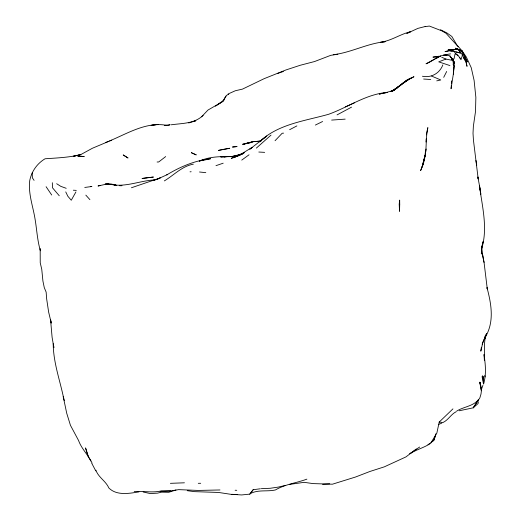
<?xml version="1.0" encoding="UTF-8"?>
<svg xmlns="http://www.w3.org/2000/svg" width="521" height="521" viewBox="0 0 521 521"><rect width="100%" height="100%" fill="white"/><g stroke="black" fill="none" stroke-linecap="round" stroke-linejoin="round"><path stroke-width="0.78" d="M481.547 249.058L481.352 254.033L481.756 246.895L483.117 241.601L481.547 249.058C488.157 228.283 482.094 206.355 479.424 185.359L477.868 176.964L478.206 178.983L473.452 140.221L473.016 133.317L473.374 126.193L475.504 111.559L475.862 97.407L474.11 80.403L471.251 67.737L466.367 57.128L462.329 51.13L456.858 44.943L451.837 36.47L446.842 32.908L440.466 29.73M52.328 182.728L52.484 187.781L59.27 195.772M453.85 67.45L453.335 74.073L451.056 88.752L451.349 85.242M454.058 63.49L454.136 61.901L450.001 56.008C441.248 52.067 433.733 61.081 426.015 63.796L440.499 56.008L436.22 58.007L437.744 57.675M425.983 142.025L426.165 138.853M425.221 154.183L425.475 150.133M451.447 83.718L451.629 80.833M483.162 379.692L483.742 383.397C486.464 373.883 485.416 364.088 484.029 354.495L484.393 360.408L484.628 342.382L485.448 335.133L484.771 338.924L486.705 333.433L482.159 344.218M453.446 72.452L453.335 74.073L454.149 66.825L454.136 61.901L451.479 58.411M453.55 70.83L453.765 67.587M454.032 63.529L454.136 61.901M482.915 385.403L481.606 388.907L481.007 394L479.828 397.953L473.27 407.78L478.525 399.6C473.042 406.406 463.749 406.64 456.748 411.062M481.326 347.514L480.831 351.167L482.889 342.193L486.015 335.029L484.699 338.155C494.676 322.375 491.433 304.492 487.005 287.618L487.285 288.953L484.061 262.421L482.244 253.356L484.061 262.421M478.35 401.75L478.05 403.586L473.27 407.78M426.393 134.887L427.858 127.625C425.299 138.788 427.227 150.51 423.827 161.595L426.198 148.993M436.813 433.218L439.223 422.036L452.938 408.874M432.645 440.473L433.68 440.649L436.142 433.706L433.68 440.649L430.782 442.7M108.108 141.653L92.451 148.225L80.735 154.62L73.253 156.307L80.82 154.62C69.124 157.492 57.004 157.948 45.06 158.775C37.069 163.535 31.52 171.507 29.73 180.605C28.141 193.773 33.038 206.368 35.083 219.204C36.861 229.774 37.323 240.415 40.391 250.783L40.182 248.738L40.228 262.779L41.765 269.383L42.917 281.021L44.285 287.67L46.135 292.092L46.669 298.976L48.635 312.066L51.234 322.948M459.418 57.531L461.007 59.309L462.238 55.988L462.153 54.067L458.806 50.062L459.463 49.638L462.042 51.279L467.35 61.778L462.042 51.279L455.347 48.251L459.463 49.638L448.125 49.56L455.1 49.371L445.149 51.599L455.1 49.371M443.71 77.349L446.679 71.481M222.955 101.478C224.974 99.12 225.261 94.926 228.804 94.275M482.146 376.807L483.169 376.729L483.488 384.101L482.146 376.807L482.583 375.98L483.169 376.729L483.742 383.397M75.916 191.943L71.273 200.24L67.847 196.254L65.744 191.904M442.843 64.878C439.724 73.324 431.316 78.072 422.427 76.248L422.427 76.248M435.263 435.621L430.691 443.306C424.172 447.708 416.39 449.571 409.78 453.778L419.646 447.018M222.363 101.992L225.964 96.046M450.554 57.453L450.001 56.008L452.612 59.733L452.195 60.332L445.924 59.068L441.762 57.277M249.696 494.155L253.173 489.727L260.402 488.763M253.173 489.727L250.236 493.647C258.162 489.388 267.026 491.857 275.414 489.955C285.182 484.269 296.462 483 306.889 479.151M451.733 59.622L453.517 59.251L454.156 58.463L455.022 53.917L457.692 54.985L461.007 59.309M201.555 116.808L207.983 110.048L221.718 102.129L216.658 105.45M275.049 140.722L282.167 133.259L283.58 133.142M256.365 148.094L271.005 135.108M416.279 448.985L405.989 456.891L384.316 466.849L369.923 471.472L355.504 477.028L332.405 484.204L313.147 483.605L304.153 482.335L289.839 484.361M399.386 86.245L404.316 82.5M249.989 149.071L266.759 136.059L259.458 141.829C278.123 124.005 304.844 121.002 328.64 114.275C348.321 107.189 366.152 94.041 387.611 92.386L382.323 93.454M249.917 149.136L252.171 147.339L242.806 153.102L233.388 157.778L244.232 152.705M165.678 156.574L158.729 161.959L157.088 162.011M395.107 89.299L397.536 87.508L392.541 91.097M241.751 160.103L249.038 154.783M393.557 90.537L396.839 88.134L390.548 91.585L391.772 90.934L384.654 92.953M427.943 444.739L429.649 443.514M215.414 106.193L216.71 105.268M218.006 104.35L223.835 100.208M456.227 411.694C450.893 414.306 448.327 420.043 442.954 422.518L439.223 422.036M392.398 90.843L398.155 86.877L393.765 90.354L402.368 83.497L411.023 78.15L403.768 82.435L395.178 89.208L408.49 79.205L413.98 76.698L411.349 78.222M405.566 81.641L406.823 80.788M164.343 180.904C173.916 175.16 181.927 166.238 193.35 164.154M392.508 90.856L396.468 88.225L391.434 91.553M171.227 124.793C182.337 123.223 194.522 123.803 203.151 115.336M406.725 80.748L404.114 82.429L406.087 81.283M392.645 90.96L393.889 90.198L392.508 90.986M351.538 107.15L337.054 114.894M425.123 26.649L429.356 26.05L441.86 30.869L446.002 33.266L458.246 46.747M289.63 129.703L296.872 125.913M244.316 152.64L237.947 155.877L231.285 158.332L240.611 154.568L237.947 155.877L239.373 155.291M134.229 491.59C143.308 490.802 152.92 493.179 161.66 490.775L170.732 490.925L178.644 489.636L198.11 490.43L219.973 489.968M315.368 125.066L322.603 121.504M406.627 33.546L417.946 28.362L425.449 26.46M105.476 142.559C125.353 135.05 145.066 121.126 167.215 125.431L164.402 125.594M228.081 93.995L235.303 90.758L242.48 89.117L264.173 78.658L285.808 70.003L300.207 65.275L314.573 61.537L330.705 55.35L337.842 54.197M407.611 33.064L410.717 31.677C400.31 34.054 391.147 40.938 380.597 42.188L384.817 41.817M354.58 102.761L345.312 106.89M438.441 424.517L441.828 423.104M109.547 141.074L111.709 140.201M445.924 59.068L438.715 61.862L449.949 65.581M131.416 187.762L160.214 177.935L156.658 179.471L167.443 174.555L166.831 174.861C180.273 166.694 194.932 160.553 210.679 158.71L203.828 160.188M241.457 154.307L236.352 156.222L240.669 154.659M193.832 121.458L195.863 120.735L188.674 122.976M201.406 160.657L203.516 159.901L199.263 161.171C209.221 156.593 220.194 156.411 230.933 156.658L238.579 155.095M277.354 73.546L283.391 71.475M215.987 165.665L223.19 163.19M175.935 490L168.745 492.293L161.621 492.156L157.375 493.159L150.237 493.556L143.151 492.006M239.302 154.939L242.845 153.832M242.793 153.806L232.125 156.515L220.767 156.971L227.911 156.424L224.115 157.114M260.396 141.106L253.401 141.634L244.147 143.965L253.401 141.634L261.119 141.048M473.511 407.761L459.17 410.782M253.401 141.634L242.525 144.304L246.316 143.62M285.664 485.344L278.253 487.102L270.21 488.275L261.34 488.672M168.276 125.366L169.761 125.02M380.356 42.344C364.212 45.014 349.513 52.81 333.245 54.725M110.608 184.278L113.721 184.434L107.541 183.874L98.026 186.004L100.371 185.483M436.741 80.866L440.786 79.974L431.564 76.066M379.327 94.054L383.892 93.109M379.308 94.067L380.818 93.76M138.944 491.909C129.117 493.446 116.652 495.862 108.837 487.969C105.854 480.987 98.261 477.321 95.91 470.163M247.071 143.483L250.034 142.936M153.018 180.312L155.212 179.914M151.123 125.32L158.299 124.363L151.924 125.274M250.034 494.097L241.653 494.95L231.676 494.331L237.602 494.52M450.6 53.858L443.436 55.057L446.94 55.454M164.584 125.444L170.152 124.649M345.176 119.133L331.63 120.084M155.154 179.888C141.276 180.474 128.094 186.505 114.079 184.981L115.662 185.235M84.754 187.449L91.904 186.498L90.856 186.635M382.603 42.006L385.533 41.615M258.475 141.419L260.598 141.158M190.028 171.832L191.148 171.741M322.564 484.335L329.702 483.794M170.732 490.925L160.11 491.557M116.47 185.261L111.748 184.31L105.164 183.998L108.277 184.154M170.393 483.332L184.434 482.804M198.28 483.312L200.702 483.28M119.622 185.73L121.999 185.723M237.55 494.527L231.22 494.37L218.56 492.456L194.359 491.635L187.26 490.691M235.127 490.248L236.749 490.307M258.807 152.034L264.661 152.366M423.645 79.042L430.756 79.498M73.331 190.204L76.307 190.399M456.155 52.152L460.662 53.109L453.596 51.025L449.395 50.713L452.397 51.351M199.504 171.995L205.808 172.659M107.541 183.874L109.045 184.121M110.55 184.369L115.818 185.242M66.2 188.309L60.794 186.349L56.659 183.711M480.088 382.499L479.743 382.388L481.371 390.757L479.887 382.108L481.606 388.907M455.289 48.238L462.329 51.13L455.347 48.251M451.355 58.352L453.517 59.251M85.828 195.134L89.905 199.647M453.596 51.025L457.835 55.754M51.709 195.017L46.095 186.707M34.08 180.37L32.348 177.791L32.217 172.9M92.035 463.019C88.277 454.95 81.563 448.952 78.547 440.466L70.446 425.318L66.708 413.205L63.223 396.644L64.304 400.564M458.806 50.062L460.05 52.107M463.371 57.577L465.032 60.312L462.153 54.067M90.843 461L88.453 456.969L85.548 447.917L88.049 456.051M91.813 463.377L95.805 470.971M453.042 63.94L453.869 66.108M63.731 398.565C59.993 380.297 53.344 362.616 53.201 343.671M454.149 66.825L452.612 59.733M53.845 347.461L52.1 337.308L50.524 319.36L51.292 322.955M482.837 256.332L481.691 247.228M53.617 345.924L53.891 347.429M475.947 160.435L476.741 165.326M484.804 375.498L485.051 376.917M482.583 375.98L482.817 377.464M399.724 204.252L399.529 211.344L399.197 204.18L399.666 200.097L399.724 204.252M425.032 155.46L422.114 166.987L420.623 170.588L423.768 162.598L422.114 166.987L425.032 155.46M406.751 80.234L403.202 82.924L408.49 79.205L406.751 80.234M222.597 149.501L218.358 150.432L229.761 148.264L222.597 149.501M435.348 56.932L432.938 57.128L439.19 56.235L435.348 56.932M146.271 177.856L142.038 178.488L153.421 177.049L146.271 177.856M236.944 146.577L232.568 147.026L236.944 146.577M81.022 156.228L77.857 156.32L84.252 156.58L81.022 156.228M196.143 154.861L191.389 152.718L196.143 154.861M127.932 157.935L123.269 155.004L127.932 157.935M465.038 57.232L464.53 55.519L467.018 66.349L465.038 57.232M480.596 192.379L479.489 185.658L480.811 194.255L480.596 192.379"/></g></svg>
